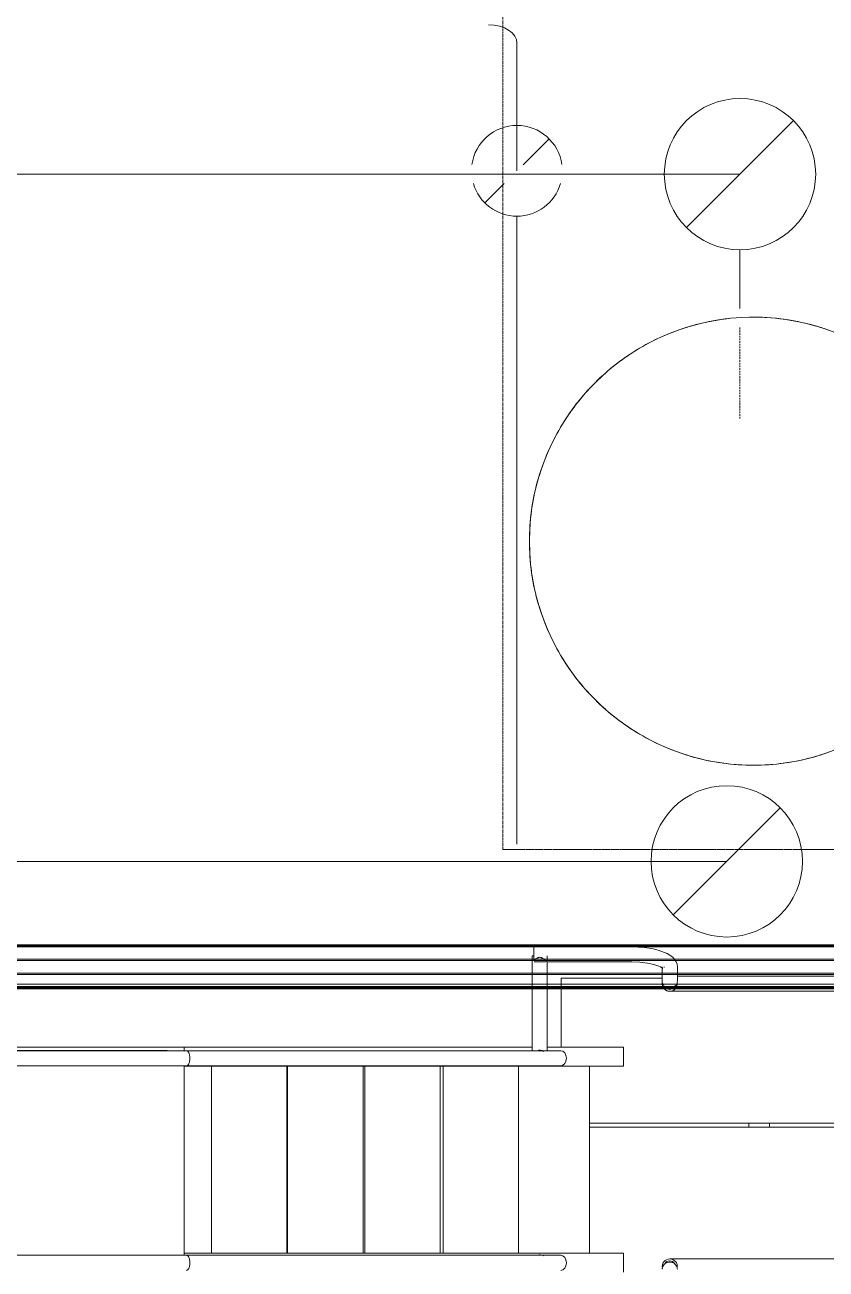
# Model space of a CAD drawing. Header units: centimetres. Extents: x -1906 to 5208, y -261 to 2955.
# Drawn here: x -499.1 to -287.3, y 640.8 to 969.7 of the extents above; entities that cross this region are included whole.
import ezdxf

# ---------------------------------------------------------------- set-up
doc = ezdxf.new("R2010")
doc.units = ezdxf.units.CM
for name, pattern in [('_Overhead', [0.47625, 0.3175, -0.15875]), ('_Overhead_2_', [0.47625, 0.3175, -0.15875]), ('Hidden', [0.714375, 0.47625, -0.238125])]:
    doc.linetypes.add(name, pattern=pattern)
for name, color, linetype, lineweight in [('A-DETL-HDLN', 7, 'Hidden', 18), ('A-FLOR', 7, 'Continuous', 18), ('A-GENM', 7, 'Continuous', 18), ('G-IMPT', 7, 'Continuous', 18), ('M-EQPM', 7, 'Continuous', 18), ('M-HVAC-DUCT', 7, 'Continuous', 18), ('P-PIPE', 7, 'Continuous', 18), ('S-BEAM', 7, 'Continuous', 18)]:
    doc.layers.add(name, color=color, linetype=linetype, lineweight=lineweight)
doc.layers.add('M-HVAC-DUCT-ANNO', color=7, linetype='Continuous', lineweight=18, true_color=0x007f00)

# ---------------------------------------------------------------- blocks, each defined once
blk = doc.blocks.new('Costanera Perfil Z - Parametrizado - h_22cm-V7-N01 - Planta trazado tuberias refrig exist_ - detalle 1')
at = {"layer": 'S-BEAM', "color": 254, "true_color": 0xcccccc}
for p, q in [((-5.84, 2399.57), (-5.84, 785.67)), ((-5.54, 2399.57), (-5.54, 785.67)), ((-5.5, 785.67), (-5.5, 2399.57)), ((-5.26, 2399.57), (-5.26, 785.67)), ((1.67, 2399.57), (1.67, 785.67)), ((2.01, 2399.57), (2.01, 785.67)), ((-2.01, 2386.47), (-2.01, 1598.58)), ((-1.67, 2386.47), (-1.67, 1598.58)), ((5.26, 2386.47), (5.26, 1598.58)), ((5.5, 2386.47), (5.5, 1598.58)), ((5.54, 2386.47), (5.54, 1598.58)), ((5.84, 2386.47), (5.84, 1598.58))]:
    blk.add_line(p, q, dxfattribs=at)
blk = doc.blocks.new('PQ_RVR_EST-01_ZZ_ZZ_MO_T_A_rvt-1-N01 - Planta trazado tuberias refrig exist_ - detalle 1')
at = {"layer": 'S-BEAM', "color": 254, "linetype": '_Overhead', "lineweight": 18, "true_color": 0xd4d4d4, "rotation": 269.9999999999998}
blk.add_blockref('Costanera Perfil Z - Parametrizado - h_22cm-V7-N01 - Planta trazado tuberias refrig exist_ - detalle 1', (-2533.25, 720.72), dxfattribs=at)
blk = doc.blocks.new('RVR-GM-Modulo escalera 01 - RVR-GM-Modulo escalera 01-1647736-N01 - Planta trazado tuberias refrig exist_ - detalle 1')
at = {"layer": 'A-GENM', "color": 254, "true_color": 0xd4d4d4}
for p, q in [((2, -23.58), (2, 23.38)), ((36.87, 25.94), (36.87, -44.8)), ((37.87, -44.8), (37.87, 25.94)), ((72.74, 23.38), (72.74, -23.58)), ((-2, 21.38), (-2, -21.59)), ((36.87, 2.75), (37.87, 2.75)), ((36.87, -2.69), (37.87, -2.69)), ((-6.16, -22.13), (-6.49, -22.38)), ((-5.83, -21.89), (-6.15, -22.13)), ((-5.17, -21.66), (-5.83, -21.89)), ((-4.47, -21.58), (-5.17, -21.66)), ((-2.81, -21.58), (-4.47, -21.58)), ((-2.47, -21.58), (-2.81, -21.58)), ((-0.69, -21.58), (-2.47, -21.58)), ((-4.66, -26.5), (-4.46, -26.06)), ((-4.47, -25.58), (-2.81, -25.58)), ((-4.06, -25.47), (-4.06, -25.47)), ((-2.81, -25.58), (-2.47, -25.58)), ((-2.47, -25.58), (-0.69, -25.58)), ((-1.5, -52.25), (-1.5, -25.58)), ((1.19, -23.58), (1.36, -23.58)), ((1.41, -23.58), (1.51, -23.58)), ((73.22, -23.58), (73.55, -23.58)), ((-5.67, -31.46), (-5.44, -29.47)), ((-5.44, -29.47), (-5.08, -27.78)), ((-5.08, -27.78), (-4.66, -26.5)), ((-5.75, -33.58), (-5.67, -31.46)), ((-9.75, -33.58), (-9.75, -59.55)), ((-5.75, -55.96), (-5.75, -33.58)), ((16.77, -55.95), (16.77, -35.83)), ((16.77, -35.83), (21.77, -35.83)), ((21.77, -35.83), (21.77, -44.8)), ((71.24, -44.8), (71.24, -35.83)), ((71.24, -35.83), (76.24, -35.83)), ((21.77, -53.79), (21.77, -44.8)), ((21.77, -44.8), (71.24, -44.8)), ((71.24, -44.8), (71.24, -53.79)), ((-1.5, -52.25), (1.36, -52.25)), ((1.36, -52.25), (16.77, -52.25)), ((17.7, -52.4), (17.7, -151.32)), ((21.7, -151.32), (21.7, -52.4)), ((71.75, -52.4), (71.75, -151.32)), ((21.77, -53.79), (21.77, -63.55)), ((71.24, -63.55), (71.24, -53.79)), ((-6.49, -55.95), (-7.37, -55.95)), ((-6.26, -55.95), (-6.49, -55.95)), ((-2.81, -55.95), (-5.76, -55.95)), ((-5.75, -59.44), (-5.75, -56.46)), ((-2.47, -55.95), (-2.81, -55.95)), ((1.36, -55.95), (-2.47, -55.95)), ((17.7, -55.95), (1.36, -55.95)), ((-9.75, -59.55), (-8.45, -59.55)), ((-8.45, -59.55), (-6.49, -59.55)), ((-7.37, -59.56), (-7.37, -59.95)), ((-7.37, -59.95), (-6.49, -59.95)), ((-6.49, -59.55), (-6.19, -59.55)), ((-6.49, -59.55), (-6.34, -59.55)), ((-6.49, -59.55), (-6.28, -59.55)), ((-6.28, -59.55), (-6.49, -59.55)), ((-6.49, -59.95), (-6.16, -59.95)), ((-6.34, -59.55), (-6.15, -59.55)), ((-6.15, -59.95), (-2.81, -59.95)), ((-6.14, -59.55), (-6.06, -59.55)), ((-2.81, -59.95), (-2.47, -59.95)), ((-2.47, -59.95), (1.36, -59.95)), ((1.36, -59.95), (17.7, -59.95)), ((16.77, -151.92), (16.77, -59.95)), ((21.77, -72.88), (21.77, -63.55)), ((21.77, -63.55), (71.24, -63.55)), ((71.24, -63.55), (71.24, -72.88)), ((21.77, -72.88), (21.77, -84.24)), ((71.24, -84.24), (71.24, -72.88)), ((21.77, -83.49), (71.24, -83.49)), ((21.77, -93), (21.77, -84.24)), ((21.77, -84.24), (71.24, -84.24)), ((71.24, -84.24), (71.24, -93)), ((21.77, -93), (21.77, -104.65)), ((71.24, -104.65), (71.24, -93)), ((21.77, -104.18), (71.24, -104.18)), ((21.77, -113.69), (21.77, -104.65)), ((21.77, -104.65), (71.24, -104.65)), ((71.24, -104.65), (71.24, -113.69)), ((21.77, -113.69), (21.77, -124.76)), ((71.24, -124.76), (71.24, -113.69)), ((21.77, -124.59), (71.24, -124.59)), ((21.77, -133.8), (21.77, -124.76)), ((21.77, -124.76), (71.24, -124.76)), ((71.24, -124.76), (71.24, -133.8)), ((21.77, -133.8), (21.77, -151.92)), ((71.24, -151.92), (71.24, -133.8)), ((21.77, -144.7), (71.24, -144.7)), ((16.77, -242.67), (16.77, -151.92)), ((17.7, -151.92), (16.77, -151.92)), ((17.7, -151.32), (17.7, -377.3)), ((21.7, -377.3), (21.7, -151.32)), ((71.75, -151.92), (21.7, -151.92)), ((71.75, -151.32), (71.75, -377.3)), ((17.65, -156.76), (17.65, -377.4)), ((71.71, -156.76), (71.71, -377.4))]:
    blk.add_line(p, q, dxfattribs=at)
at = {"layer": 'A-GENM', "color": 254, "true_color": 0xd4d4d4, "flags": 128}
for points in [[(-6.49, -22.38), (-7, -22.76), (-8.01, -24.23), (-8.92, -26.65), (-9.31, -28.35), (-9.59, -30.34), (-9.75, -33.58)], [(0, -21.72), (-0.18, -21.67), (-0.36, -21.62)], [(-4.33, -25.05), (-4.34, -25.06), (-4.47, -25.08)], [(-4.46, -26.06), (-4.27, -25.73), (-4.12, -25.53), (-4.06, -25.47)], [(-0.41, -25.55), (-0.2, -25.5), (0, -25.44)]]:
    blk.add_lwpolyline(points, dxfattribs=at)
at = {"layer": 'A-GENM', "color": 254, "true_color": 0xd4d4d4}
for centre, radius, start, end in [((0, -23.59), 2, 46.9052, 100.2402), ((0, -23.59), 1.5, 45, 58.663), ((0, -23.59), 1.5, 24.1845, 44.7766), ((0, -23.59), 2, 360, 46.9052), ((0, -23.59), 1.5, 0, 23.9325), ((74.74, -23.59), 2, 81.6029, 180), ((74.74, -23.59), 1.5, 120, 180), ((0, -23.59), 2, 258.1685, 313.1379), ((0, -23.59), 2, 285, 288.1108), ((0, -23.59), 1.5, 301.337, 315), ((0, -23.59), 2, 300, 302.3253), ((0, -23.59), 1.5, 315.2234, 336.0675), ((0, -23.59), 1.5, 336.0675, 0), ((0, -23.59), 2, 313.1379, 360), ((0, -23.59), 2, 315, 317.865), ((0, -23.59), 2, 326.7102, 332.0012), ((0, -23.59), 2, 341.5073, 345), ((74.74, -23.59), 2, 180, 282.265), ((74.74, -23.59), 1.5, 180, 242.6258), ((19.56, -57.95), 2, 147.1485, 200.5876), ((73.61, -57.95), 2, 147.1485, 200.5876), ((19.65, -156.76), 2, 169.6899, 190.3101), ((73.71, -156.76), 2, 169.6899, 190.3101)]:
    blk.add_arc(centre, radius, start, end, dxfattribs=at)
for centre, major_axis, ratio, start_param, end_param in [((-0.69, -23.58), (0, 2), 0.936752, 6.088077, 6.283185), ((-0.69, -23.58), (0, 2), 0.936752, 5.045091, 5.903354), ((-0.69, -23.58), (0, 2), 0.936752, 3.521424, 5.018827), ((75.44, -23.58), (0, 2), 0.936752, 0.383314, 2.758279), ((75.44, -23.58), (0, 2), 0.936752, 0, 0.201819), ((-0.69, -23.58), (0, 2), 0.936752, 3.141593, 3.307052), ((75.44, -23.58), (0, 2), 0.936752, 2.980626, 3.141593), ((19.7, -52.4), (-2, 0), 0.743145, 4.712389, 6.283185), ((19.7, -52.4), (2, 0), 0.743145, 0, 1.570796), ((73.75, -52.4), (-2, 0), 0.743145, 4.712389, 6.283185), ((73.75, -52.4), (2, 0), 0.743145, 0, 1.570796)]:
    blk.add_ellipse(centre, major_axis=major_axis, ratio=ratio, start_param=start_param, end_param=end_param, dxfattribs=at)
for points, knots in [([(-7.01, -57.95), (-6.99, -57.84), (-6.95, -57.68), (-6.88, -57.5), (-6.83, -57.41), (-6.8, -57.34), (-6.76, -57.27), (-6.71, -57.18), (-6.63, -57.07), (-6.55, -56.97), (-6.51, -56.91), (-6.49, -56.89)], [0, 0, 0, 0, 0.0555556, 0.0833333, 0.0972222, 0.1111111, 0.125, 0.1388889, 0.1666667, 0.1944444, 0.2083333, 0.2083333, 0.2083333, 0.2083333]), ([(-6.49, -59.01), (-6.51, -58.99), (-6.53, -58.96), (-6.56, -58.92), (-6.6, -58.87), (-6.63, -58.82), (-6.68, -58.75), (-6.74, -58.67), (-6.8, -58.58), (-6.84, -58.51), (-6.87, -58.45), (-6.89, -58.39), (-6.92, -58.31), (-6.97, -58.17), (-6.99, -58.04), (-7.01, -57.95)], [0.409004, 0.409004, 0.409004, 0.409004, 0.4375, 0.46875, 0.5, 0.53125, 0.5625, 0.625, 0.6875, 0.71875, 0.75, 0.78125, 0.8125, 0.875, 1, 1, 1, 1]), ([(-6.25, -59.45), (-6.25, -59.44), (-6.26, -59.42), (-6.29, -59.38), (-6.32, -59.34), (-6.35, -59.29), (-6.39, -59.23), (-6.44, -59.17), (-6.48, -59.12), (-6.5, -59.1)], [0.4444444, 0.4444444, 0.4444444, 0.4444444, 0.5, 0.5277778, 0.5555556, 0.5833333, 0.6111111, 0.6388889, 0.6666667, 0.6666667, 0.6666667, 0.6666667]), ([(-6.31, -59.24), (-6.36, -59.18), (-6.42, -59.1), (-6.48, -59.03), (-6.49, -59.01)], [0.25, 0.25, 0.25, 0.25, 0.375, 0.409004, 0.409004, 0.409004, 0.409004]), ([(-6.45, -56.83), (-6.42, -56.8), (-6.36, -56.72), (-6.27, -56.61), (-6.2, -56.53), (-6.17, -56.49), (-6.16, -56.47)], [0.22222222, 0.22222222, 0.22222222, 0.22222222, 0.25, 0.27777778, 0.30555556, 0.31608038, 0.31608038, 0.31608038, 0.31608038]), ([(-5.85, -56.1), (-5.83, -56.08), (-5.81, -56.05), (-5.76, -55.99), (-5.75, -55.96), (-5.75, -55.96)], [0.4444444, 0.4444444, 0.4444444, 0.4444444, 0.4722222, 0.5, 0.5555556, 0.5555556, 0.5555556, 0.5555556]), ([(-6.56, -59.24), (-6.55, -59.25), (-6.53, -59.27), (-6.5, -59.29), (-6.49, -59.3), (-6.48, -59.3)], [0.22222222, 0.22222222, 0.22222222, 0.22222222, 0.23611111, 0.25, 0.25478334, 0.25478334, 0.25478334, 0.25478334]), ([(-6.48, -59.3), (-6.47, -59.31), (-6.43, -59.34), (-6.39, -59.37), (-6.36, -59.39), (-6.35, -59.4), (-6.34, -59.41)], [0.25478334, 0.25478334, 0.25478334, 0.25478334, 0.27777778, 0.30555556, 0.31944444, 0.33333333, 0.33333333, 0.33333333, 0.33333333]), ([(17.7, -151.32), (17.7, -151.28), (17.71, -151.2), (17.76, -151.09), (17.85, -150.98), (17.96, -150.87), (18.11, -150.77), (18.34, -150.66), (18.69, -150.54), (19.17, -150.45), (19.52, -150.43), (19.7, -150.43)], [-0.5, -0.5, -0.5, -0.5, -0.4583333, -0.4166667, -0.375, -0.3333333, -0.2916667, -0.25, -0.1666667, -0.0833333, 0, 0, 0, 0]), ([(19.7, -150.43), (19.87, -150.43), (20.22, -150.45), (20.71, -150.54), (21.06, -150.66), (21.29, -150.77), (21.44, -150.87), (21.55, -150.98), (21.64, -151.09), (21.69, -151.2), (21.7, -151.28), (21.7, -151.32)], [-1, -1, -1, -1, -0.9166667, -0.8333333, -0.75, -0.7083333, -0.6666667, -0.625, -0.5833333, -0.5416667, -0.5, -0.5, -0.5, -0.5]), ([(71.75, -151.32), (71.75, -151.28), (71.76, -151.2), (71.81, -151.09), (71.9, -150.98), (72.01, -150.87), (72.16, -150.77), (72.39, -150.66), (72.74, -150.54), (73.23, -150.45), (73.58, -150.43), (73.75, -150.43)], [-0.5, -0.5, -0.5, -0.5, -0.4583333, -0.4166667, -0.375, -0.3333333, -0.2916667, -0.25, -0.1666667, -0.0833333, 0, 0, 0, 0]), ([(73.75, -150.43), (73.93, -150.43), (74.28, -150.45), (74.76, -150.54), (75.11, -150.66), (75.34, -150.77), (75.49, -150.87), (75.6, -150.98), (75.69, -151.09), (75.74, -151.2), (75.75, -151.28), (75.75, -151.32)], [-1, -1, -1, -1, -0.9166667, -0.8333333, -0.75, -0.7083333, -0.6666667, -0.625, -0.5833333, -0.5416667, -0.5, -0.5, -0.5, -0.5])]:
    blk.add_open_spline(points, degree=3, knots=knots, dxfattribs=at)
for points in [[(-6.5, -59.1), (-6.52, -59.07), (-6.54, -59.04), (-6.57, -59.01)], [(-6.49, -56.89), (-6.48, -56.87), (-6.46, -56.85), (-6.45, -56.83)], [(-6.11, -56.41), (-6.08, -56.38), (-6.03, -56.32), (-5.96, -56.24), (-5.9, -56.16), (-5.87, -56.12), (-5.85, -56.1)], [(-6.39, -59.45), (-6.35, -59.48), (-6.31, -59.52), (-6.28, -59.55)], [(-6.15, -59.43), (-6.2, -59.37), (-6.26, -59.3), (-6.31, -59.24)], [(-6.06, -59.55), (-6.08, -59.52), (-6.11, -59.48), (-6.14, -59.44)]]:
    blk.add_open_spline(points, degree=3, dxfattribs=at)
blk = doc.blocks.new('PQ_RVR_ARQ-01_ZZ_ZZ_MO_T_A_rvt-1-N01 - Planta trazado tuberias refrig exist_ - detalle 1')
at = {"layer": 'A-FLOR', "color": 254, "linetype": '_Overhead_2_', "true_color": 0xd4d4d4}
for p, q in [((-372.77, 751.72), (-372.77, 1719.32)), ((-372.77, 1719.32), (-372.77, 751.72)), ((-186.3, 751.72), (-372.77, 751.72)), ((-372.77, 751.72), (-186.3, 751.72))]:
    blk.add_line(p, q, dxfattribs=at)
at = {"layer": 'A-GENM', "color": 254, "lineweight": 18, "true_color": 0xd4d4d4, "rotation": 269.9999999999997}
blk.add_blockref('RVR-GM-Modulo escalera 01 - RVR-GM-Modulo escalera 01-1647736-N01 - Planta trazado tuberias refrig exist_ - detalle 1', (-305.06, 716.23), dxfattribs=at)
blk = doc.blocks.new('Estanque 3 - Estanque 3_dwg-1384538-N01 - Planta trazado tuberias refrig exist_ - detalle 1')
at = {"layer": 'G-IMPT'}
for start, end in [(0, 180), (82.1423, 91.0212), (106.4477, 114.2632), (98.531, 106.1955), (95.856, 97.8577), (73.8046, 81.4691), (65.7369, 73.5524), (114.8985, 122.455), (57.5452, 65.1016), (122.877, 130.6823), (49.3033, 57.1223), (131.2393, 138.7608), (41.2393, 48.7608), (139.3178, 147.1127), (32.8874, 40.6823), (147.5452, 155.1016), (24.8985, 32.4549), (155.7369, 163.5524), (16.4476, 24.2632), (163.8046, 171.4692), (8.5309, 16.1955), (172.1424, 180), (0, 7.8577), (180, 360), (180, 187.8577), (352.1424, 360), (188.5309, 196.1955), (343.8046, 351.4692), (196.4476, 204.2632), (335.7369, 343.5524), (204.8985, 212.4549), (327.5452, 335.1016), (212.8874, 220.6823), (319.3178, 327.1127), (221.2393, 228.7608), (311.2393, 318.7608), (229.3033, 237.1223), (302.877, 310.6823), (237.5452, 245.1016), (294.8985, 302.455), (245.7369, 253.5524), (286.4477, 294.2632), (253.8046, 261.4691), (262.1423, 277.8577), (278.531, 286.1955)]:
    blk.add_arc((0.87, 0), 59.22, start, end, dxfattribs=at)
blk = doc.blocks.new('Estanque 3 - Estanque 3-1384539-N01 - Planta trazado tuberias refrig exist_ - detalle 1')
blk.add_blockref('Estanque 3 - Estanque 3_dwg-1384538-N01 - Planta trazado tuberias refrig exist_ - detalle 1', (0, 0))
blk = doc.blocks.new('M_Round Elbow - 1 D-V44-N01 - Planta trazado tuberias refrig exist_ - detalle 1')
at = {"layer": 'M-HVAC-DUCT', "color": 6, "true_color": 0xff00ff}
blk.add_line((-313.58, 748.58), (-353.58, 748.58), dxfattribs=at)
blk = doc.blocks.new('M_Round Elbow - 1 D-1423337-N01 - Planta trazado tuberias refrig exist_ - detalle 1')
at = {"layer": 'M-HVAC-DUCT', "color": 6, "true_color": 0xff00ff}
blk.add_line((-369.04, 931.11), (-369.04, 936.72), dxfattribs=at)

msp = doc.modelspace()

# ---------------------------------------------------------------- linework, layer by layer
at = {"layer": 'A-DETL-HDLN', "color": 6, "true_color": 0xff00ff}
msp.add_line((-310.08, 889.67), (-310.08, 865.66), dxfattribs=at)
at = {"layer": 'M-HVAC-DUCT', "color": 6, "true_color": 0xff00ff}
for p, q in [((-369.04, 964.86), (-369.04, 935.93)), ((-1028.32, 930.23), (-317.58, 930.23)), ((-369.04, 919.11), (-369.04, 753.11)), ((-310.08, 910.23), (-310.08, 894.68)), ((-886.08, 748.58), (-321.08, 748.58))]:
    msp.add_line(p, q, dxfattribs=at)
msp.add_ellipse((-376.54, 964.86), major_axis=(7.5, 0), ratio=0.642788, start_param=0, end_param=1.570796, dxfattribs=at)
at = {"layer": 'M-HVAC-DUCT-ANNO', "color": 6, "true_color": 0xff00ff}
for p, q in [((-295.94, 944.37), (-324.22, 916.09)), ((-360.56, 939.59), (-367.43, 932.73)), ((-372.43, 927.73), (-377.53, 922.62)), ((-299.44, 762.72), (-327.72, 734.43))]:
    msp.add_line(p, q, dxfattribs=at)
for centre, radius, start, end in [((-310.08, 930.23), 20, 360, 180), ((-369.04, 931.11), 12, 7.8202, 172.1798), ((-369.04, 931.11), 12, 196.4251, 343.5749), ((-310.08, 930.23), 20, 180, 360), ((-313.58, 748.58), 20, 360, 180), ((-313.58, 748.58), 20, 180, 360)]:
    msp.add_arc(centre, radius, start, end, dxfattribs=at)
at = {"layer": 'P-PIPE', "color": 6, "true_color": 0xff00ff}
msp.add_line((-754.7, 716.14), (-256.09, 716.14), dxfattribs=at)

# ---------------------------------------------------------------- block references
at = {"lineweight": 5}
for name in ['PQ_RVR_ARQ-01_ZZ_ZZ_MO_T_A_rvt-1-N01 - Planta trazado tuberias refrig exist_ - detalle 1', 'PQ_RVR_EST-01_ZZ_ZZ_MO_T_A_rvt-1-N01 - Planta trazado tuberias refrig exist_ - detalle 1']:
    msp.add_blockref(name, (0, 0), dxfattribs=at)
at = {"layer": 'M-EQPM'}
msp.add_blockref('Estanque 3 - Estanque 3-1384539-N01 - Planta trazado tuberias refrig exist_ - detalle 1', (-307.39, 833.21), dxfattribs=at)
at = {"layer": 'M-HVAC-DUCT', "color": 6, "true_color": 0xff00ff}
for name, p in [('M_Round Elbow - 1 D-1423337-N01 - Planta trazado tuberias refrig exist_ - detalle 1', (0, 0)), ('M_Round Elbow - 1 D-V44-N01 - Planta trazado tuberias refrig exist_ - detalle 1', (3.5, 181.65)), ('M_Round Elbow - 1 D-V44-N01 - Planta trazado tuberias refrig exist_ - detalle 1', (0, 0))]:
    msp.add_blockref(name, p, dxfattribs=at)

doc.saveas('drawing.dxf')
